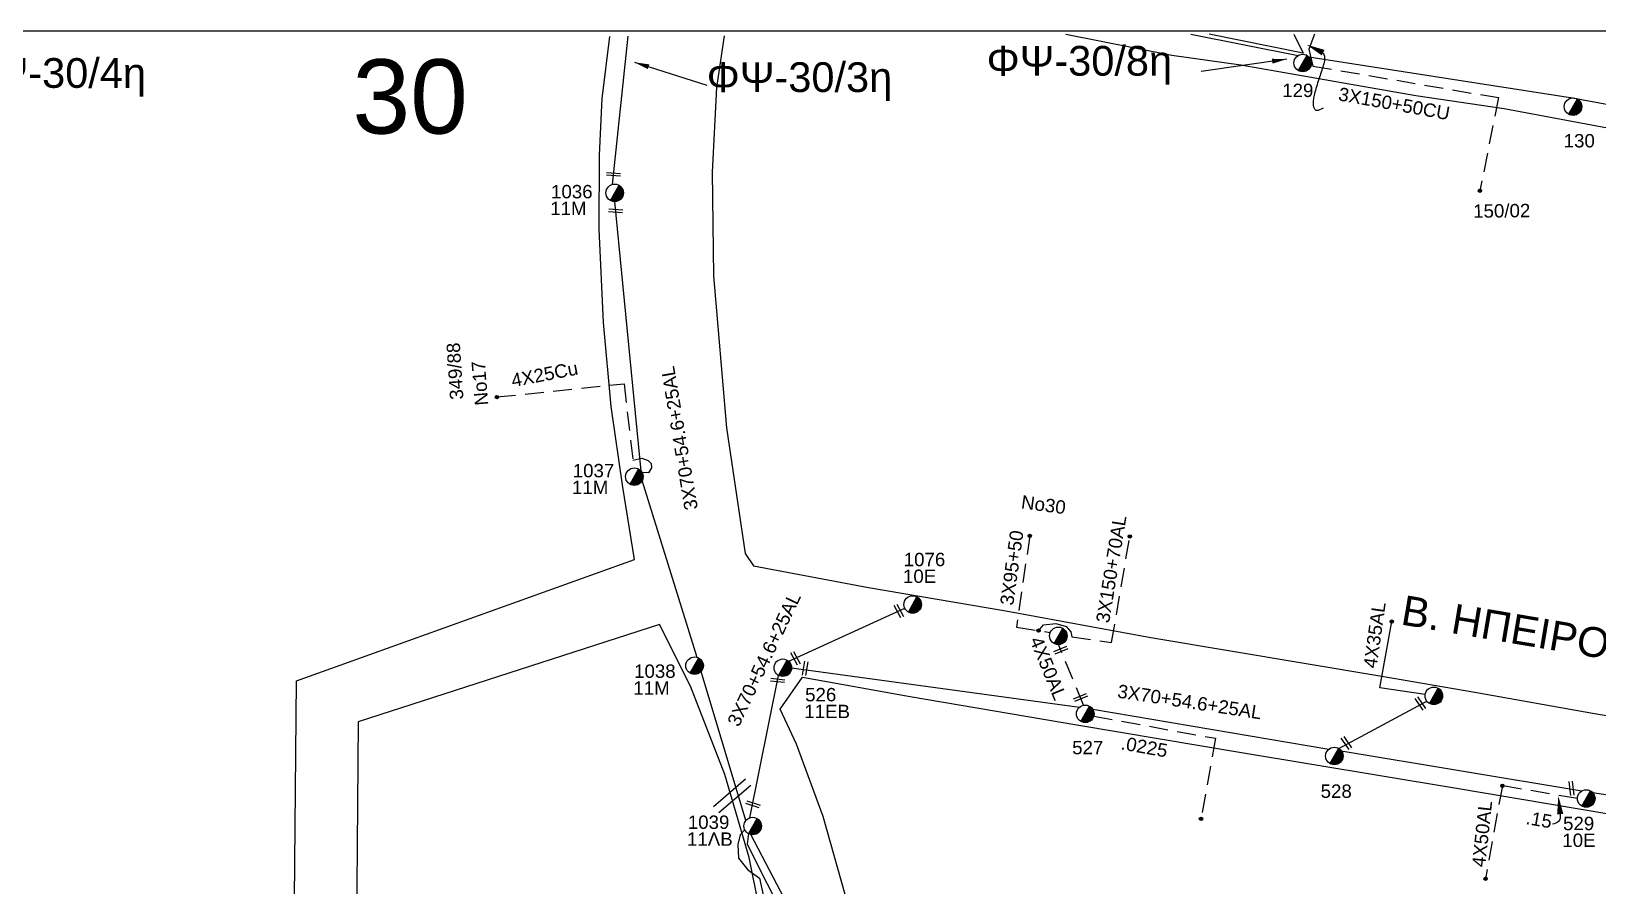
# Model space of a CAD drawing. Header units: millimetres. Extents: x 31 to 3826, y 22 to 1041.
# Drawn here: x 1583.7 to 1794.5, y 923.3 to 1038.3 of the extents above; entities that cross this region are included whole.
import ezdxf

# ---------------------------------------------------------------- set-up
doc = ezdxf.new("R2010")
doc.units = ezdxf.units.MM
doc.linetypes.add('DASHED', pattern=[19.05, 12.7, -6.35])
for name, color, linetype in [('Άγνωστα', 7, 'Continuous'), ('Γυμνά εναέρια ΧΤ (3Φ)   4x35AL', 7, 'Continuous'), ('Επιγραφές - Σχήματα', 7, 'Continuous'), ('Καλώδια ΧΤ   3x150+50CU', 7, 'DASHED'), ('Μηχανική τομή', 7, 'Continuous'), ('Στύλος ΦΜ', 7, 'Continuous'), ('Στύλος ΦΜ @ 1', 7, 'Continuous'), ('Συνδέσεις', 7, 'Continuous'), ('Συνεστραμμένα ΧΤ   3x70+54.6+25 AL', 7, 'SYN_LINE'), ('Τομή', 7, 'Continuous'), ('Υπόβαθρο ΔΕΗ', 7, 'Continuous'), ('Υπόγεια καλώδια Δικτύου ΧΤ και Παρ. ΧΤ - 3X150+70 AL', 7, 'DASHED'), ('Υπόγεια καλώδια Παροχών ΧΤ   .15', 7, 'DASHED'), ('Υπόγεια καλώδια Παροχών ΧΤ   4x50AL', 7, 'DASHED')]:
    doc.layers.add(name, color=color, linetype=linetype)
doc.styles.add('arial', font='arial.ttf')
doc.styles.get("Standard").update_dxf_attribs({"font": 'arial.ttf'})
doc.linetypes.add('SYN_LINE', pattern='A,0.5,-0.0001,["/\\/\\/\\/",Standard,S=0.1,R=0,X=0,Y=-0.05],-0.25', length=0.7501)
doc.dimstyles.new('ISO-25', dxfattribs={"dimtxt": 2.5, "dimasz": 2.5, "dimexe": 1.25, "dimexo": 0.625, "dimtad": 1, "dimtxsty": 'Standard', "dimcen": 2.5, "dimadec": 0, "dimazin": 0, "dimtfac": 1, "dimtmove": 0, "dimatfit": 3, "dimfxl": 1, "dimarcsym": 0})

# ---------------------------------------------------------------- blocks, each defined once
blk = doc.blocks.new('ΥΠΑΡΧΩΝ ΤΣΙΜΕΝΤΕΝΙΟΣ ΣΤΥΛΟΣ')
at = {"layer": 'Στύλος ΦΜ'}
blk.add_hatch(color=7, dxfattribs=at).paths.add_polyline_path([(-1.29, -2.28, 0.574793), (2.62, 0, 0.268822), (1.3, 2.27)])
at = {"layer": 'Στύλος ΦΜ', "color": 7}
blk.add_line((-1.29, -2.28), (1.3, 2.27), dxfattribs=at)
blk.add_circle((0, 0), 2.62, dxfattribs=at)
at = {"layer": 'Στύλος ΦΜ', "flags": 4}
for tag, p in [('ΑΡΙΘΜΟΣ', (-4.68, 8.05)), ('ΤΥΠΟΣ', (-4.91, 3.03))]:
    blk.add_attdef(tag, p, '', height=4, dxfattribs=at)
blk = doc.blocks.new('_ΣΥΝΔΕΣΗ')
at = {"layer": 'Συνδέσεις', "linetype": 'SYN_LINE', "ltscale": 40}
blk.add_hatch(color=256, dxfattribs=at).paths.add_polyline_path([(0.5, -0.01, 1), (-0.5, -0.01, 1)])
at = {"layer": 'Συνδέσεις'}
blk.add_circle((0, -0.01), 0.5, dxfattribs=at)
blk = doc.blocks.new('ΤΟΜΗ')
at = {"layer": 'Τομή', "ltscale": 40}
for p, q in [((-5.68, 0), (5.68, 0)), ((5.68, -2.33), (-5.68, -2.33))]:
    blk.add_line(p, q, dxfattribs=at)
blk = doc.blocks.new('ΜΗΧΑΝΙΚΗ ΤΟΜΗ')
at = {"layer": 'Μηχανική τομή', "ltscale": 40}
for p, q in [((-1.89, 0.78), (1.89, 0.78)), ((1.89, 0), (-1.89, 0))]:
    blk.add_line(p, q, dxfattribs=at)

msp = doc.modelspace()

# ---------------------------------------------------------------- linework, layer by layer
at = {"layer": 'Άγνωστα', "color": 2, "linetype": 'DASHED', "ltscale": 0.2}
msp.add_lwpolyline([(1646.38, 989.11), (1663.5, 990.89), (1664.69, 980.62), (1665.88, 980.89), (1666.74, 980.56), (1667.14, 980.14), (1667.2, 979.59), (1666.8, 978.9), (1665.91, 978.95)], dxfattribs=at)
at = {"layer": 'Άγνωστα', "color": 85, "linetype": 'DASHED', "ltscale": 0.2}
for points in [[(1718.1, 970.42), (1716.3, 958.13), (1720.87, 957.42)], [(1726.71, 946.15), (1743.09, 943.17), (1741.14, 932.31)]]:
    msp.add_lwpolyline(points, dxfattribs=at)
at = {"layer": 'Γυμνά εναέρια ΧΤ (3Φ)   4x35AL', "color": 85}
for points in [[(1771.32, 949.05), (1765.24, 949.97), (1766.82, 958.88)], [(1759.68, 941.81), (1771.56, 948.17)]]:
    msp.add_lwpolyline(points, dxfattribs=at)
at = {"layer": 'Επιγραφές - Σχήματα'}
msp.add_lwpolyline([(59.44, 35.9), (2090.36, 35.9), (2090.36, 1038.33), (59.44, 1038.33)], close=True, dxfattribs=at)
for points in [[(1757.59, 1035.44), (1757.7, 1035.22), (1757.76, 1035), (1757.79, 1034.78), (1757.79, 1034.57), (1757.77, 1034.36), (1757.73, 1034.16), (1757.68, 1033.95), (1757.61, 1033.73), (1757.55, 1033.52), (1757.47, 1033.3), (1757.4, 1033.08), (1757.32, 1032.85), (1757.25, 1032.62), (1757.17, 1032.38), (1757.09, 1032.14), (1757.01, 1031.89), (1756.93, 1031.64), (1756.85, 1031.38), (1756.77, 1031.13), (1756.69, 1030.87), (1756.62, 1030.62), (1756.55, 1030.38), (1756.49, 1030.15), (1756.44, 1029.93), (1756.39, 1029.72), (1756.35, 1029.53), (1756.31, 1029.35), (1756.28, 1029.18), (1756.26, 1029.02), (1756.25, 1028.88), (1756.24, 1028.74), (1756.24, 1028.6), (1756.24, 1028.48), (1756.25, 1028.36), (1756.27, 1028.25), (1756.29, 1028.15), (1756.32, 1028.06), (1756.36, 1027.97), (1756.41, 1027.89), (1756.46, 1027.83), (1756.52, 1027.77), (1756.6, 1027.73), (1756.69, 1027.71), (1756.81, 1027.71), (1756.96, 1027.73), (1757.14, 1027.79), (1757.37, 1027.89), (1757.64, 1028.02)], [(1789.49, 932.97), (1789.51, 932.65), (1789.48, 932.38), (1789.4, 932.16), (1789.27, 931.98), (1789.1, 931.83), (1788.91, 931.73), (1788.68, 931.66), (1788.44, 931.63)]]:
    msp.add_lwpolyline(points, dxfattribs=at)
for points in [[(1757.41, 1035.07), (1755.35, 1036.54), (1757.78, 1035.82)], [(1789.08, 932.92), (1789.24, 935.45), (1789.91, 933.01)]]:
    msp.add_solid(points, dxfattribs=at)
at = {"layer": 'Καλώδια ΧΤ   3x150+50CU', "color": 85, "ltscale": 0.2}
msp.add_lwpolyline([(1756.41, 1037.93), (1755.68, 1035.92), (1756.22, 1033.65), (1781.17, 1029.4), (1778.69, 1016.87)], dxfattribs=at)
at = {"layer": 'Συνεστραμμένα ΧΤ   3x70+54.6+25 AL', "color": 2, "ltscale": 20}
for p, q in [((1661.96, 1017.72), (1664.03, 1037.66)), ((1665.78, 979.15), (1662.24, 1015.4)), ((1673.35, 954.07), (1665.92, 977.85)), ((1679.91, 932.12), (1673.87, 952.17))]:
    msp.add_line(p, q, dxfattribs=at)
at = {"layer": 'Συνεστραμμένα ΧΤ   3x70+54.6+25 AL', "color": 85, "ltscale": 15}
for p, q in [((1739.8, 1037.95), (1754.23, 1035.08)), ((1755.68, 1034.9), (1791.14, 1029.36)), ((1791.14, 1029.36), (1824.76, 1023.15))]:
    msp.add_line(p, q, dxfattribs=at)
at = {"layer": 'Συνεστραμμένα ΧΤ   3x70+54.6+25 AL', "color": 62, "ltscale": 8}
msp.add_line((1755.68, 1034.9), (1755.68, 1034.9), dxfattribs=at)
at = {"layer": 'Συνεστραμμένα ΧΤ   3x70+54.6+25 AL', "color": 85, "ltscale": 20}
for p, q in [((1685.67, 953.54), (1701.27, 960.69)), ((1680.44, 932.48), (1684.29, 951.64)), ((1686.05, 952.67), (1724.78, 947.35)), ((1726.57, 947.09), (1758.36, 941.71)), ((1760.03, 941.5), (1792.41, 936.09))]:
    msp.add_line(p, q, dxfattribs=at)
at = {"layer": 'Συνεστραμμένα ΧΤ   3x70+54.6+25 AL', "color": 27, "ltscale": 20}
msp.add_line((1793.84, 935.9), (1830.41, 930.05), dxfattribs=at)
at = {"layer": 'Συνεστραμμένα ΧΤ   3x70+54.6+25 AL', "color": 6, "linetype": 'SYN_LINE', "ltscale": 20}
msp.add_line((1693.84, 904.86), (1680.58, 930.21), dxfattribs=at)
at = {"layer": 'Συνεστραμμένα ΧΤ   3x70+54.6+25 AL', "color": 85, "ltscale": 20}
msp.add_lwpolyline([(1680.23, 930.34), (1680.07, 928.93), (1690.88, 907.5), (1693.82, 904.85)], dxfattribs=at)
at = {"layer": 'Υπόβαθρο ΔΕΗ'}
for points in [[(1618.99, 906.81), (1619.41, 950.92), (1664.91, 967.24), (1663.33, 976.98), (1661.78, 987.81), (1660.72, 999.14), (1660.17, 1011.68), (1660.21, 1021.65), (1660.55, 1029.29), (1661.6, 1037.65)], [(1676.99, 1037.71), (1675.93, 1030.78), (1675.35, 1019.37), (1675.55, 1005.44), (1677.27, 984.98), (1679.78, 968.05), (1680.93, 966.37), (1696.39, 963.49), (1714.89, 960.32), (1734.41, 956.73), (1765.48, 951.52), (1778, 949.39), (1794.12, 946.53), (1810, 943.85)], [(1795.88, 1025.28), (1781.97, 1027.91), (1770.08, 1029.66), (1754.16, 1032.44), (1746.51, 1033.79), (1737.21, 1035.06), (1722.97, 1037.88)], [(1753.63, 1037.96), (1754.88, 1035.37), (1742.26, 1037.93)], [(1685.65, 900.84), (1680.35, 927.12), (1677.06, 938.32), (1672.44, 950.21), (1668.28, 958.51), (1627.73, 945.41), (1627.42, 906.52)], [(1700.1, 871.29), (1697.61, 898.95), (1695.72, 911.05), (1693.24, 922.17), (1690.29, 932.67), (1686.73, 942.38), (1684.51, 947.1), (1687.5, 951.38), (1702.01, 948.8), (1724.45, 945), (1746.59, 941.25), (1775.02, 936.54), (1805.66, 931.39)]]:
    msp.add_lwpolyline(points, dxfattribs=at)
at = {"layer": 'Υπόγεια καλώδια Δικτύου ΧΤ και Παρ. ΧΤ - 3X150+70 AL', "color": 85, "ltscale": 0.2}
msp.add_lwpolyline([(1719.3, 957.66), (1719.94, 958.46), (1721.62, 958.64), (1723, 958.2), (1723.65, 957.51), (1723.77, 956.84), (1729.11, 956.05), (1731.57, 970.35)], dxfattribs=at)
at = {"layer": 'Υπόγεια καλώδια Παροχών ΧΤ   .15', "color": 85, "ltscale": 0.2}
msp.add_lwpolyline([(1791.82, 935.07), (1781.71, 936.78)], dxfattribs=at)
at = {"layer": 'Υπόγεια καλώδια Παροχών ΧΤ   4x50AL', "color": 85, "ltscale": 0.2}
for points in [[(1725.35, 947.63), (1721.95, 955.78)], [(1781.71, 936.78), (1779.44, 924.27)], [(1679.75, 930.85), (1679.11, 930.19), (1678.81, 928.88), (1678.89, 927.02), (1680.17, 925.49), (1681.71, 924.37), (1684.42, 911.77), (1683.25, 910.78), (1683.09, 909.5), (1683.55, 908.46), (1684.46, 907.68), (1685.97, 907.83), (1686.96, 907.88), (1689.03, 893.92), (1691.75, 872.67), (1692.23, 861.16)]]:
    msp.add_lwpolyline(points, dxfattribs=at)

# ---------------------------------------------------------------- block references
at = {"layer": 'Μηχανική τομή'}
for p, xscale, yscale, zscale, rotation in [((1662.06, 1018.89), 0.4999999999999759, 0.4999999999999759, 0.4999999999999759, 355.8942832573304), ((1662.36, 1013.96), 0.4999999999999759, 0.4999999999999759, 0.4999999999999759, 355.8942832573304), ((1700.31, 960.22), 0.4999999999998626, 0.4999999999998626, 0.4999999999998626, 298.7304497356165), ((1722.35, 954.86), 0.499999999999848, 0.499999999999848, 0.499999999999848, 21.97344481604535), ((1686.4, 953.84), 0.4999999999998626, 0.4999999999998626, 0.4999999999998626, 298.7304497356165), ((1687.69, 952.61), 0.499999999999929, 0.499999999999929, 0.499999999999929, 260.587369777263), ((1684.15, 950.77), 0.4999999999998941, 0.4999999999998941, 0.4999999999998941, 353.9834560867689), ((1724.99, 948.49), 0.499999999999848, 0.499999999999848, 0.499999999999848, 21.97344481604535), ((1770.82, 947.97), 0.4999999999997049, 0.4999999999997049, 0.4999999999997049, 124.6580932888032), ((1760.89, 942.65), 0.4999999999997049, 0.4999999999997049, 0.4999999999997049, 124.6580932888032), ((1791.21, 936.46), 0.4999999999998345, 0.4999999999998345, 0.4999999999998345, 96.50719992615456), ((1680.8, 934.1), 0.4999999999998447, 0.4999999999998447, 0.4999999999998447, 342.0888076456052)]:
    msp.add_blockref('ΜΗΧΑΝΙΚΗ ΤΟΜΗ', p, dxfattribs=dict(at, xscale=xscale, yscale=yscale, zscale=zscale, rotation=rotation))
at = {"layer": 'Στύλος ΦΜ @ 1', "ltscale": 40}
ref = msp.add_blockref('ΥΠΑΡΧΩΝ ΤΣΙΜΕΝΤΕΝΙΟΣ ΣΤΥΛΟΣ', (1754.84, 1034.07), dxfattribs=dict(at, xscale=0.4499999999998181, yscale=0.4499999999998181, zscale=0.4499999999998181))
ref.add_attrib('ΤΥΠΟΣ', '129', (1752.08, 1029.48), dxfattribs={"layer": 'Στύλος ΦΜ', "height": 1.8, "flags": 4})
ref = msp.add_blockref('ΥΠΑΡΧΩΝ ΤΣΙΜΕΝΤΕΝΙΟΣ ΣΤΥΛΟΣ', (1791.22, 1028.19), dxfattribs=dict(at, xscale=0.4499999999998181, yscale=0.4499999999998181, zscale=0.4499999999998181))
ref.add_attrib('ΤΥΠΟΣ', '130', (1789.96, 1022.7), dxfattribs={"layer": 'Στύλος ΦΜ', "height": 1.8, "flags": 4})
ref = msp.add_blockref('ΥΠΑΡΧΩΝ ΤΣΙΜΕΝΤΕΝΙΟΣ ΣΤΥΛΟΣ', (1662.24, 1016.58), dxfattribs=dict(at, xscale=0.4499999999998181, yscale=0.4499999999998181, zscale=0.4499999999998181))
ref.add_attrib('ΤΥΠΟΣ', '11M', (1653.56, 1013.59), dxfattribs={"layer": 'Στύλος ΦΜ', "height": 1.8, "flags": 4})
ref.add_attrib('ΑΡΙΘΜΟΣ', '1036', (1653.67, 1015.85), dxfattribs={"layer": 'Στύλος ΦΜ', "height": 1.8, "flags": 4})
ref = msp.add_blockref('ΥΠΑΡΧΩΝ ΤΣΙΜΕΝΤΕΝΙΟΣ ΣΤΥΛΟΣ', (1664.88, 978.39), dxfattribs=dict(at, xscale=0.4499999999998181, yscale=0.4499999999998181, zscale=0.4499999999998181))
ref.add_attrib('ΤΥΠΟΣ', '11M', (1656.49, 976.04), dxfattribs={"layer": 'Στύλος ΦΜ', "height": 1.8, "flags": 4})
ref.add_attrib('ΑΡΙΘΜΟΣ', '1037', (1656.59, 978.3), dxfattribs={"layer": 'Στύλος ΦΜ', "height": 1.8, "flags": 4})
ref = msp.add_blockref('ΥΠΑΡΧΩΝ ΤΣΙΜΕΝΤΕΝΙΟΣ ΣΤΥΛΟΣ', (1702.34, 961.19), dxfattribs=dict(at, xscale=0.4499999999998181, yscale=0.4499999999998181, zscale=0.4499999999998181))
ref.add_attrib('ΤΥΠΟΣ', '10E', (1701.04, 964.08), dxfattribs={"layer": 'Στύλος ΦΜ', "height": 1.8, "flags": 4})
ref.add_attrib('ΑΡΙΘΜΟΣ', '1076', (1701.14, 966.34), dxfattribs={"layer": 'Στύλος ΦΜ', "height": 1.8, "flags": 4})
at = {"layer": 'Στύλος ΦΜ @ 1', "ltscale": 40, "xscale": 0.4499999999998181, "yscale": 0.4499999999998181, "zscale": 0.4499999999998181}
for p in [(1721.95, 956.96), (1772.49, 948.89)]:
    msp.add_blockref('ΥΠΑΡΧΩΝ ΤΣΙΜΕΝΤΕΝΙΟΣ ΣΤΥΛΟΣ', p, dxfattribs=at)
at = {"layer": 'Στύλος ΦΜ @ 1', "ltscale": 40}
ref = msp.add_blockref('ΥΠΑΡΧΩΝ ΤΣΙΜΕΝΤΕΝΙΟΣ ΣΤΥΛΟΣ', (1672.99, 952.95), dxfattribs=dict(at, xscale=0.4499999999998181, yscale=0.4499999999998181, zscale=0.4499999999998181))
ref.add_attrib('ΤΥΠΟΣ', '11M', (1664.75, 949.05), dxfattribs={"layer": 'Στύλος ΦΜ', "height": 1.8, "flags": 4})
ref.add_attrib('ΑΡΙΘΜΟΣ', '1038', (1664.85, 951.31), dxfattribs={"layer": 'Στύλος ΦΜ', "height": 1.8, "flags": 4})
ref = msp.add_blockref('ΥΠΑΡΧΩΝ ΤΣΙΜΕΝΤΕΝΙΟΣ ΣΤΥΛΟΣ', (1684.87, 952.67), dxfattribs=dict(at, xscale=0.4499999999998181, yscale=0.4499999999998181, zscale=0.4499999999998181))
ref.add_attrib('ΤΥΠΟΣ', '11EB', (1687.76, 945.89), dxfattribs={"layer": 'Στύλος ΦΜ', "height": 1.8, "flags": 4})
ref.add_attrib('ΑΡΙΘΜΟΣ', '526', (1687.87, 948.15), dxfattribs={"layer": 'Στύλος ΦΜ', "height": 1.8, "flags": 4})
ref = msp.add_blockref('ΥΠΑΡΧΩΝ ΤΣΙΜΕΝΤΕΝΙΟΣ ΣΤΥΛΟΣ', (1725.57, 946.47), dxfattribs=dict(at, xscale=0.4499999999998181, yscale=0.4499999999998181, zscale=0.4499999999998181))
ref.add_attrib('ΤΥΠΟΣ', '527', (1723.81, 941.03), dxfattribs={"layer": 'Στύλος ΦΜ', "height": 1.8, "flags": 4})
ref = msp.add_blockref('ΥΠΑΡΧΩΝ ΤΣΙΜΕΝΤΕΝΙΟΣ ΣΤΥΛΟΣ', (1759.1, 940.79), dxfattribs=dict(at, xscale=0.4499999999998181, yscale=0.4499999999998181, zscale=0.4499999999998181))
ref.add_attrib('ΤΥΠΟΣ', '528', (1757.25, 935.16), dxfattribs={"layer": 'Στύλος ΦΜ', "height": 1.8, "flags": 4})
ref = msp.add_blockref('ΥΠΑΡΧΩΝ ΤΣΙΜΕΝΤΕΝΙΟΣ ΣΤΥΛΟΣ', (1793, 935.07), dxfattribs=dict(at, xscale=0.4499999999998181, yscale=0.4499999999998181, zscale=0.4499999999998181))
ref.add_attrib('ΤΥΠΟΣ', '10E', (1789.78, 928.55), dxfattribs={"layer": 'Στύλος ΦΜ', "height": 1.8, "flags": 4})
ref.add_attrib('ΑΡΙΘΜΟΣ', '529', (1789.88, 930.81), dxfattribs={"layer": 'Στύλος ΦΜ', "height": 1.8, "flags": 4})
ref = msp.add_blockref('ΥΠΑΡΧΩΝ ΤΣΙΜΕΝΤΕΝΙΟΣ ΣΤΥΛΟΣ', (1680.81, 931.36), dxfattribs=dict(at, xscale=0.4499999999998181, yscale=0.4499999999998181, zscale=0.4499999999998181))
ref.add_attrib('ΤΥΠΟΣ', '11ΛB', (1671.97, 928.71), dxfattribs={"layer": 'Στύλος ΦΜ', "height": 1.8, "flags": 4})
ref.add_attrib('ΑΡΙΘΜΟΣ', '1039', (1672.08, 930.98), dxfattribs={"layer": 'Στύλος ΦΜ', "height": 1.8, "flags": 4})
at = {"layer": 'Συνδέσεις', "xscale": 0.4499999999998181, "yscale": 0.4499999999998181, "zscale": 0.4499999999998181}
for p in [(1778.69, 1016.88), (1646.38, 989.11), (1718.1, 970.42), (1731.57, 970.36), (1719.3, 957.67), (1766.82, 958.89), (1781.72, 936.78), (1741.15, 932.32), (1779.45, 924.28)]:
    msp.add_blockref('_ΣΥΝΔΕΣΗ', p, dxfattribs=at)
at = {"layer": 'Τομή', "xscale": 0.4999999999999507, "yscale": 0.4999999999999507, "zscale": 0.4999999999999507, "rotation": 40.64523280076267}
msp.add_blockref('ΤΟΜΗ', (1677.67, 935.86), dxfattribs=at)

# ---------------------------------------------------------------- texts
at = {"layer": 'Άγνωστα', "color": 7, "char_height": 1.8, "width": 168.3718, "attachment_point": 1}
for s, insert, rotation in [('4X25Cu', (1648.17, 992.19), 10.9627), ('3X95+50', (1714.09, 961.23), 82.0491), ('.0225', (1730.59, 943.47), 349.8198)]:
    msp.add_mtext(s, dxfattribs=dict(at, insert=insert, rotation=rotation))
at = {"layer": 'Γυμνά εναέρια ΧΤ (3Φ)   4x35AL', "color": 7, "insert": (1762.99, 952.77), "char_height": 1.8, "width": 168.3718, "attachment_point": 1, "rotation": 81.9828}
msp.add_mtext('4X35AL', dxfattribs=at)
at = {"layer": 'Επιγραφές - Σχήματα', "attachment_point": 1}
for s, insert, char_height, width in [('ΦΨ-30/8η', (1712.29, 1036.36), 4, 157.7424), ('ΦΨ-30/4η', (1574.19, 1034.72), 4, 157.7424), ('30', (1626.94, 1034.56), 10, 103.4348), ('ΦΨ-30/3η', (1674.62, 1034.16), 4, 157.7424)]:
    msp.add_mtext(s, dxfattribs=dict(at, insert=insert, char_height=char_height, width=width))
at = {"layer": 'Επιγραφές - Σχήματα', "ltscale": 40, "char_height": 1.8, "width": 47.0228, "attachment_point": 1, "style": 'arial'}
for s, insert, rotation in [('{\\fArial|b0|i0|c161|p34;150/02}', (1777.77, 1015.03), 0.6422), ('{\\fArial|b0|i0|c161|p34;349/88}', (1640.09, 988.69), 93.7769)]:
    msp.add_mtext(s, dxfattribs=dict(at, insert=insert, rotation=rotation))
at = {"layer": 'Επιγραφές - Σχήματα', "char_height": 1.8, "width": 84.1859, "attachment_point": 1, "style": 'arial'}
for s, insert, rotation in [('No17', (1643.44, 987.89), 94.6289), ('No30', (1717.1, 975.91), 352.3515)]:
    msp.add_mtext(s, dxfattribs=dict(at, insert=insert, rotation=rotation))
at = {"layer": 'Επιγραφές - Σχήματα', "insert": (1768.57, 962.46), "char_height": 4, "width": 157.7424, "attachment_point": 1, "rotation": 350.3948}
msp.add_mtext('Β. ΗΠΕΙΡΟΥ', dxfattribs=at)
at = {"layer": 'Καλώδια ΧΤ   3x150+50CU', "color": 7, "insert": (1759.85, 1030.82), "char_height": 1.8, "width": 168.3718, "attachment_point": 1, "rotation": 349.7838}
msp.add_mtext('3X150+50CU', dxfattribs=at)
at = {"layer": 'Συνεστραμμένα ΧΤ   3x70+54.6+25 AL', "color": 7}
for rotation, p in [(99.5052, (1673.45, 974.06)), (64.4934, (1678.94, 944.6)), (351.3374, (1729.81, 948.67))]:
    msp.add_text('3X70+54.6+25AL', height=1.8, rotation=rotation, dxfattribs=at).set_placement(p)
at = {"layer": 'Υπόγεια καλώδια Δικτύου ΧΤ και Παρ. ΧΤ - 3X150+70 AL', "color": 7, "insert": (1727, 958.89), "char_height": 1.8, "width": 168.3718, "attachment_point": 1, "rotation": 80.7194}
msp.add_mtext('3X150+70AL', dxfattribs=at)
at = {"layer": 'Υπόγεια καλώδια Παροχών ΧΤ   .15', "color": 7, "insert": (1785.08, 933.42), "char_height": 1.8, "width": 168.3718, "attachment_point": 1, "rotation": 350.1433}
msp.add_mtext('.15', dxfattribs=at)
at = {"layer": 'Υπόγεια καλώδια Παροχών ΧΤ   4x50AL', "color": 7, "char_height": 1.8, "width": 168.3718, "attachment_point": 1}
for insert, rotation in [((1719.73, 957.08), 292.2831), ((1777.6, 925.96), 83.8686)]:
    msp.add_mtext('4X50AL', dxfattribs=dict(at, insert=insert, rotation=rotation))

# ---------------------------------------------------------------- leaders
at = {"layer": 'Επιγραφές - Σχήματα', "ltscale": 40}
for points in [[(1664.89, 1034.16), (1674.62, 1031.1)], [(1752.72, 1034.59), (1741.15, 1032.92)]]:
    msp.add_leader(points, dimstyle='ISO-25', override={"dimasz": 2, "dimtad": 0}, dxfattribs=at)

doc.saveas('drawing.dxf')
